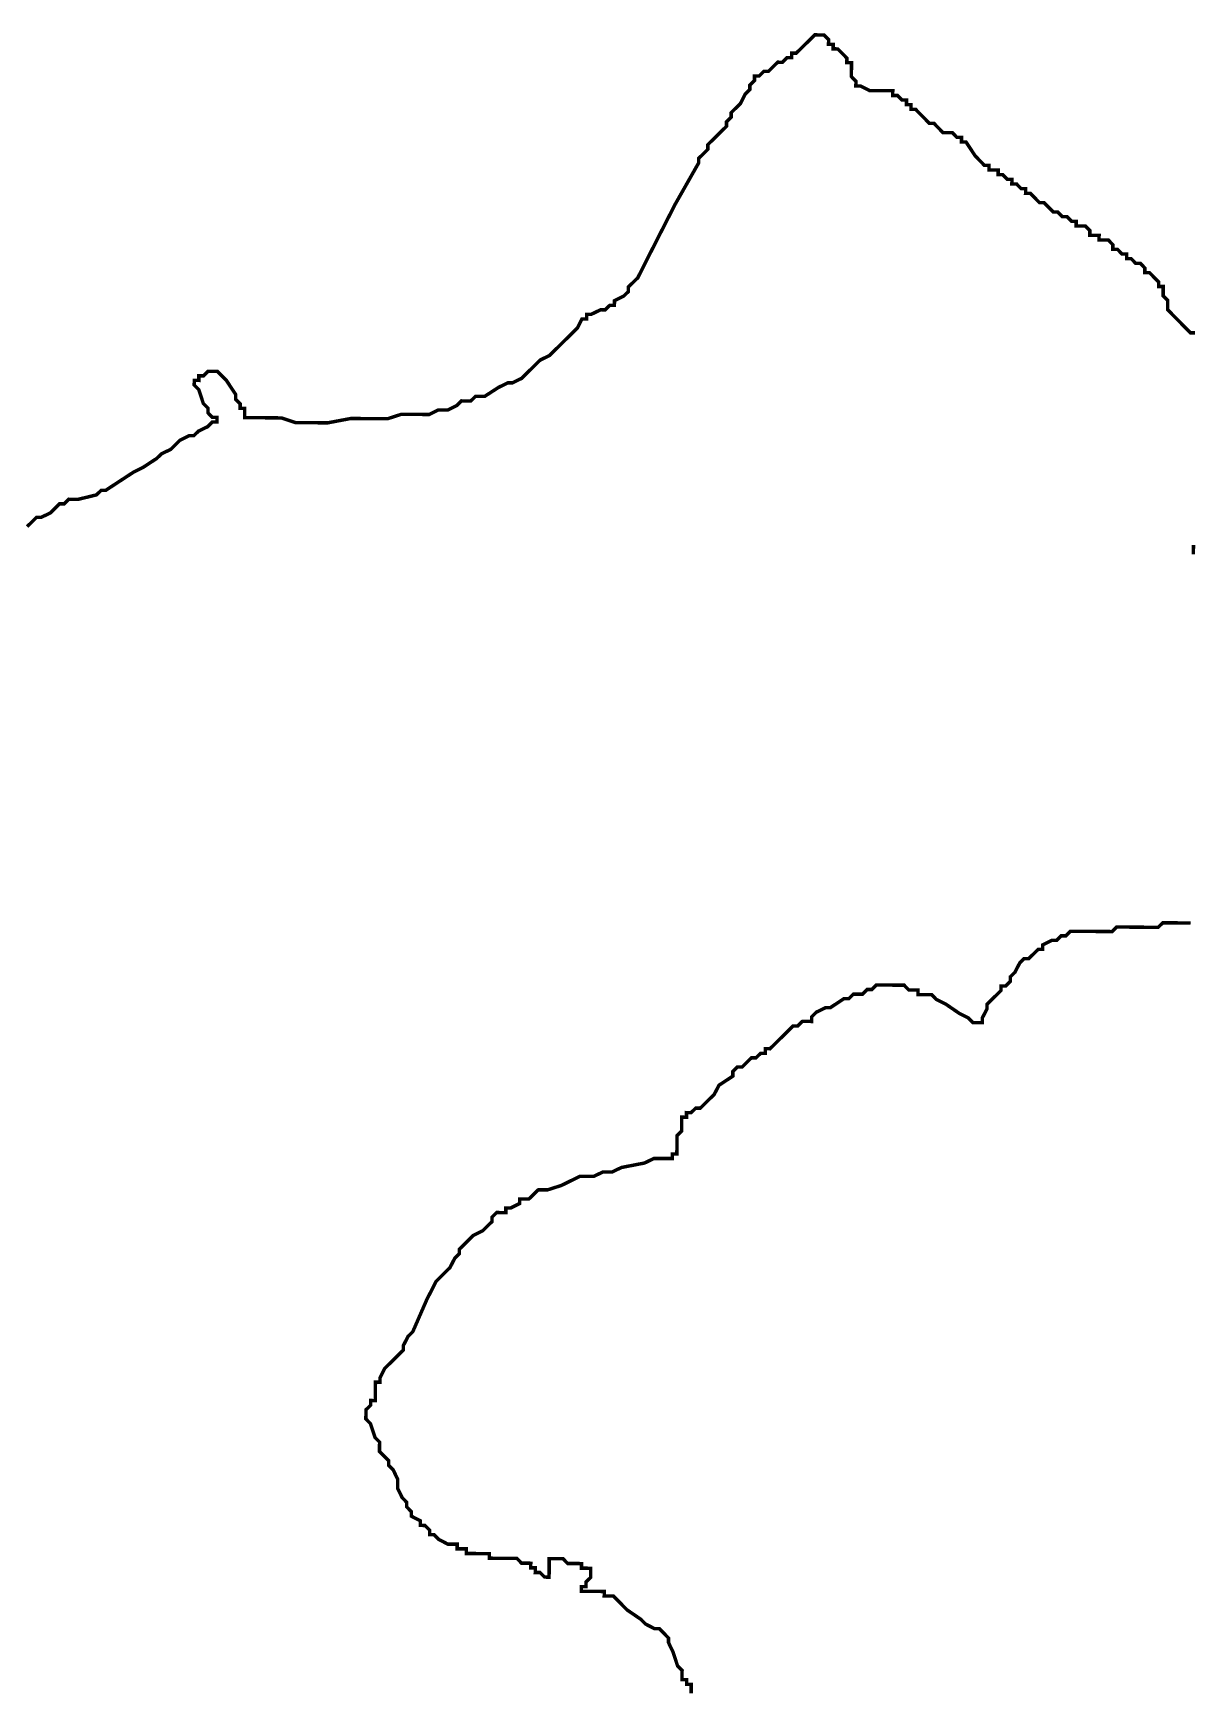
# Model space of a CAD drawing. Header units: metres. Extents: x 290190 to 339802, y 1811045 to 1991312.
# Drawn here: x 325589 to 326606, y 1831977 to 1833426 of the extents above; entities that cross this region are included whole.
import ezdxf

# ---------------------------------------------------------------- set-up
doc = ezdxf.new("R2010")
doc.units = ezdxf.units.M
doc.header["$MEASUREMENT"] = 0
doc.layers.add('HAZARDS LINE', color=1, linetype='Continuous')

msp = doc.modelspace()

# ---------------------------------------------------------------- linework, layer by layer
at = {"layer": 'HAZARDS LINE', "lineweight": 18}
msp.add_lwpolyline([(326604.8, 1833164.2, 3.02, 3.02, 0), (326600.8, 1833164.2, 3.02, 3.02, 0), (326596.8, 1833168.2, 3.02, 3.02, 0), (326588.8, 1833176.4, 3.02, 3.02, 0), (326584.8, 1833180.4, 3.02, 3.02, 0), (326580.8, 1833184.5, 3.02, 3.02, 0), (326580.9, 1833192.6, 3.02, 3.02, 0), (326576.9, 1833196.6, 3.02, 3.02, 0), (326576.9, 1833204.7, 3.02, 3.02, 0), (326572.9, 1833204.7, 3.02, 3.02, 0), (326572.9, 1833208.8, 3.02, 3.02, 0), (326568.9, 1833212.8, 3.02, 3.02, 0), (326564.9, 1833216.9, 3.02, 3.02, 0), (326560.9, 1833216.9, 3.02, 3.02, 0), (326560.9, 1833220.9, 3.02, 3.02, 0), (326556.9, 1833225, 3.02, 3.02, 0), (326552.9, 1833225, 3.02, 3.02, 0), (326548.9, 1833229.1, 3.02, 3.02, 0), (326544.9, 1833229.1, 3.02, 3.02, 0), (326544.9, 1833233.2, 3.02, 3.02, 0), (326540.9, 1833233.2, 3.02, 3.02, 0), (326536.9, 1833237.3, 3.02, 3.02, 0), (326532.9, 1833237.3, 3.02, 3.02, 0), (326532.9, 1833241.3, 3.02, 3.02, 0), (326528.9, 1833245.4, 3.02, 3.02, 0), (326520.8, 1833245.4, 3.02, 3.02, 0), (326520.9, 1833249.5, 3.02, 3.02, 0), (326512.8, 1833249.5, 3.02, 3.02, 0), (326512.8, 1833253.6, 3.02, 3.02, 0), (326508.8, 1833257.6, 3.02, 3.02, 0), (326500.8, 1833257.7, 3.02, 3.02, 0), (326500.8, 1833261.7, 3.02, 3.02, 0), (326496.8, 1833261.8, 3.02, 3.02, 0), (326492.8, 1833265.8, 3.02, 3.02, 0), (326488.7, 1833265.9, 3.02, 3.02, 0), (326484.7, 1833269.9, 3.02, 3.02, 0), (326480.7, 1833270, 3.02, 3.02, 0), (326476.7, 1833274, 3.02, 3.02, 0), (326472.7, 1833278.1, 3.02, 3.02, 0), (326468.7, 1833278.1, 3.02, 3.02, 0), (326464.7, 1833282.2, 3.02, 3.02, 0), (326460.7, 1833286.2, 3.02, 3.02, 0), (326456.6, 1833286.3, 3.02, 3.02, 0), (326456.7, 1833290.3, 3.02, 3.02, 0), (326452.7, 1833290.3, 3.02, 3.02, 0), (326448.7, 1833294.4, 3.02, 3.02, 0), (326444.6, 1833294.4, 3.02, 3.02, 0), (326444.7, 1833298.5, 3.02, 3.02, 0), (326440.6, 1833298.5, 3.02, 3.02, 0), (326436.6, 1833302.6, 3.02, 3.02, 0), (326432.6, 1833302.6, 3.02, 3.02, 0), (326432.6, 1833306.6, 3.02, 3.02, 0), (326424.6, 1833306.7, 3.02, 3.02, 0), (326424.6, 1833310.7, 3.02, 3.02, 0), (326420.6, 1833310.7, 3.02, 3.02, 0), (326416.6, 1833314.8, 3.02, 3.02, 0), (326412.6, 1833318.9, 3.02, 3.02, 0), (326404.6, 1833331, 3.02, 3.02, 0), (326400.6, 1833331.1, 3.02, 3.02, 0), (326400.6, 1833335.1, 3.02, 3.02, 0), (326396.6, 1833335.1, 3.02, 3.02, 0), (326392.6, 1833339.2, 3.02, 3.02, 0), (326384.5, 1833339.2, 3.02, 3.02, 0), (326380.5, 1833343.3, 3.02, 3.02, 0), (326376.5, 1833347.4, 3.02, 3.02, 0), (326372.5, 1833347.4, 3.02, 3.02, 0), (326368.5, 1833351.5, 3.02, 3.02, 0), (326364.5, 1833355.5, 3.02, 3.02, 0), (326360.5, 1833359.6, 3.02, 3.02, 0), (326356.5, 1833359.6, 3.02, 3.02, 0), (326356.5, 1833363.7, 3.02, 3.02, 0), (326352.5, 1833363.7, 3.02, 3.02, 0), (326352.5, 1833367.7, 3.02, 3.02, 0), (326348.5, 1833367.8, 3.02, 3.02, 0), (326344.5, 1833371.8, 3.02, 3.02, 0), (326340.4, 1833371.8, 3.02, 3.02, 0), (326340.5, 1833375.9, 3.02, 3.02, 0), (326320.3, 1833376, 3.02, 3.02, 0), (326312.3, 1833380.1, 3.02, 3.02, 0), (326308.2, 1833380.2, 3.02, 3.02, 0), (326308.3, 1833384.2, 3.02, 3.02, 0), (326304.3, 1833388.3, 3.02, 3.02, 0), (326304.4, 1833400.4, 3.02, 3.02, 0), (326300.3, 1833400.4, 3.02, 3.02, 0), (326300.4, 1833404.4, 3.02, 3.02, 0), (326296.4, 1833408.5, 3.02, 3.02, 0), (326292.4, 1833412.5, 3.02, 3.02, 0), (326288.3, 1833412.6, 3.02, 3.02, 0), (326288.4, 1833416.6, 3.02, 3.02, 0), (326284.3, 1833416.6, 3.02, 3.02, 0), (326284.4, 1833420.7, 3.02, 3.02, 0), (326280.4, 1833424.7, 3.02, 3.02, 0), (326272.3, 1833424.8, 3.02, 3.02, 0), (326268.3, 1833420.8, 3.02, 3.02, 0), (326264.2, 1833416.8, 3.02, 3.02, 0), (326256.1, 1833408.8, 3.02, 3.02, 0), (326252, 1833408.8, 3.02, 3.02, 0), (326252, 1833404.8, 3.02, 3.02, 0), (326248, 1833404.8, 3.02, 3.02, 0), (326243.9, 1833400.8, 3.02, 3.02, 0), (326239.9, 1833400.9, 3.02, 3.02, 0), (326235.8, 1833396.9, 3.02, 3.02, 0), (326231.8, 1833392.9, 3.02, 3.02, 0), (326227.7, 1833392.9, 3.02, 3.02, 0), (326223.7, 1833388.9, 3.02, 3.02, 0), (326219.6, 1833388.9, 3.02, 3.02, 0), (326219.6, 1833384.9, 3.02, 3.02, 0), (326215.5, 1833380.9, 3.02, 3.02, 0), (326215.5, 1833376.9, 3.02, 3.02, 0), (326211.4, 1833372.9, 3.02, 3.02, 0), (326207.3, 1833364.8, 3.02, 3.02, 0), (326203.3, 1833360.8, 3.02, 3.02, 0), (326199.2, 1833356.8, 3.02, 3.02, 0), (326199.2, 1833352.8, 3.02, 3.02, 0), (326195.1, 1833348.8, 3.02, 3.02, 0), (326195.1, 1833344.8, 3.02, 3.02, 0), (326191, 1833340.8, 3.02, 3.02, 0), (326187, 1833336.8, 3.02, 3.02, 0), (326182.9, 1833332.8, 3.02, 3.02, 0), (326178.8, 1833328.8, 3.02, 3.02, 0), (326178.8, 1833324.7, 3.02, 3.02, 0), (326174.8, 1833320.7, 3.02, 3.02, 0), (326170.7, 1833316.7, 3.02, 3.02, 0), (326170.7, 1833312.7, 3.02, 3.02, 0), (326150.2, 1833276.6, 3.02, 3.02, 0), (326133.8, 1833244.5, 3.02, 3.02, 0), (326117.5, 1833212.3, 3.02, 3.02, 0), (326109.3, 1833204.3, 3.02, 3.02, 0), (326109.3, 1833200.3, 3.02, 3.02, 0), (326105.2, 1833196.3, 3.02, 3.02, 0), (326097.2, 1833192.3, 3.02, 3.02, 0), (326097.1, 1833188.3, 3.02, 3.02, 0), (326093.1, 1833188.3, 3.02, 3.02, 0), (326089, 1833184.3, 3.02, 3.02, 0), (326085, 1833184.4, 3.02, 3.02, 0), (326076.9, 1833180.4, 3.02, 3.02, 0), (326072.9, 1833180.4, 3.02, 3.02, 0), (326072.8, 1833176.4, 3.02, 3.02, 0), (326068.8, 1833176.4, 3.02, 3.02, 0), (326064.7, 1833168.4, 3.02, 3.02, 0), (326060.7, 1833164.4, 3.02, 3.02, 0), (326052.5, 1833156.4, 3.02, 3.02, 0), (326048.5, 1833152.4, 3.02, 3.02, 0), (326040.3, 1833144.4, 3.02, 3.02, 0), (326032.2, 1833140.4, 3.02, 3.02, 0), (326016, 1833124.4, 3.02, 3.02, 0), (326007.9, 1833120.5, 3.02, 3.02, 0), (326003.9, 1833120.5, 3.02, 3.02, 0), (325995.8, 1833116.5, 3.02, 3.02, 0), (325983.6, 1833108.6, 3.02, 3.02, 0), (325975.6, 1833108.6, 3.02, 3.02, 0), (325971.5, 1833104.6, 3.02, 3.02, 0), (325963.4, 1833104.7, 3.02, 3.02, 0), (325959.4, 1833100.7, 3.02, 3.02, 0), (325951.3, 1833096.7, 3.02, 3.02, 0), (325943.2, 1833096.8, 3.02, 3.02, 0), (325935.1, 1833092.8, 3.02, 3.02, 0), (325910.9, 1833093, 3.02, 3.02, 0), (325898.8, 1833089.1, 3.02, 3.02, 0), (325866.6, 1833089.3, 3.02, 3.02, 0), (325846.4, 1833085.5, 3.02, 3.02, 0), (325818.2, 1833085.7, 3.02, 3.02, 0), (325806.1, 1833089.8, 3.02, 3.02, 0), (325773.9, 1833090.1, 3.02, 3.02, 0), (325773.9, 1833098.1, 3.02, 3.02, 0), (325769.9, 1833098.2, 3.02, 3.02, 0), (325769.9, 1833102.2, 3.02, 3.02, 0), (325765.9, 1833106.2, 3.02, 3.02, 0), (325766, 1833110.3, 3.02, 3.02, 0), (325758, 1833122.4, 3.02, 3.02, 0), (325754, 1833126.5, 3.02, 3.02, 0), (325750, 1833130.6, 3.02, 3.02, 0), (325741.9, 1833130.6, 3.02, 3.02, 0), (325737.9, 1833126.6, 3.02, 3.02, 0), (325733.8, 1833126.7, 3.02, 3.02, 0), (325733.8, 1833122.6, 3.02, 3.02, 0), (325729.8, 1833122.7, 3.02, 3.02, 0), (325729.7, 1833118.6, 3.02, 3.02, 0), (325733.7, 1833114.6, 3.02, 3.02, 0), (325737.7, 1833102.4, 3.02, 3.02, 0), (325741.7, 1833098.4, 3.02, 3.02, 0), (325741.7, 1833094.3, 3.02, 3.02, 0), (325745.6, 1833090.3, 3.02, 3.02, 0), (325749.7, 1833090.2, 3.02, 3.02, 0), (325749.6, 1833086.2, 3.02, 3.02, 0), (325745.6, 1833086.2, 3.02, 3.02, 0), (325741.6, 1833082.2, 3.02, 3.02, 0), (325733.5, 1833078.3, 3.02, 3.02, 0), (325729.4, 1833074.3, 3.02, 3.02, 0), (325725.4, 1833074.3, 3.02, 3.02, 0), (325717.3, 1833070.3, 3.02, 3.02, 0), (325709.2, 1833062.3, 3.02, 3.02, 0), (325701.1, 1833058.4, 3.02, 3.02, 0), (325697, 1833054.4, 3.02, 3.02, 0), (325684.8, 1833046.4, 3.02, 3.02, 0), (325676.7, 1833042.4, 3.02, 3.02, 0), (325664.6, 1833034.5, 3.02, 3.02, 0), (325652.4, 1833026.5, 3.02, 3.02, 0), (325648.4, 1833026.5, 3.02, 3.02, 0), (325644.3, 1833022.5, 3.02, 3.02, 0), (325628.2, 1833018.6, 3.02, 3.02, 0), (325620.1, 1833018.7, 3.02, 3.02, 0), (325616.1, 1833014.7, 3.02, 3.02, 0), (325612, 1833014.7, 3.02, 3.02, 0), (325603.9, 1833006.7, 3.02, 3.02, 0), (325595.8, 1833002.8, 3.02, 3.02, 0), (325591.8, 1833002.8, 3.02, 3.02, 0), (325583.7, 1832994.8, 3.02, 3.02, 0)], format="xyseb", dxfattribs=at)
at = {"layer": 'HAZARDS LINE', "lineweight": 18, "const_width": 3.02}
for points in [[(326603.4, 1832978.7), (326603.3, 1832970.6)], [(326164.2, 1831974.3), (326164.2, 1831982.3), (326160.2, 1831982.3), (326160.2, 1831986.4), (326156.2, 1831986.4), (326156.3, 1831994.5), (326152.3, 1831998.5), (326148.3, 1832010.7), (326144.4, 1832018.8), (326144.4, 1832022.8), (326140.4, 1832026.9), (326136.4, 1832030.9), (326132.4, 1832030.9), (326124.3, 1832035), (326120.3, 1832039.1), (326108.3, 1832047.3), (326104.3, 1832051.3), (326100.3, 1832055.4), (326096.3, 1832059.5), (326088.2, 1832059.5), (326088.3, 1832063.5), (326068.1, 1832063.7), (326068.1, 1832067.7), (326072.2, 1832067.7), (326072.2, 1832071.7), (326076.3, 1832075.7), (326076.3, 1832083.8), (326068.3, 1832083.9), (326068.3, 1832087.9), (326056.2, 1832088), (326052.2, 1832092.1), (326040.1, 1832092.1), (326040, 1832076), (326036, 1832076.1), (326032, 1832080.1), (326027.9, 1832080.1), (326028, 1832084.2), (326023.9, 1832084.2), (326024, 1832088.2), (326015.9, 1832088.3), (326011.9, 1832092.4), (325987.7, 1832092.6), (325987.8, 1832096.6), (325967.6, 1832096.7), (325967.6, 1832100.8), (325959.6, 1832100.8), (325959.6, 1832104.9), (325951.5, 1832104.9), (325943.5, 1832109), (325939.5, 1832113.1), (325935.5, 1832113.1), (325935.5, 1832117.2), (325931.5, 1832121.2), (325927.5, 1832121.3), (325927.5, 1832125.3), (325919.5, 1832129.4), (325919.5, 1832133.4), (325915.5, 1832137.5), (325915.5, 1832141.5), (325911.5, 1832145.6), (325907.6, 1832153.7), (325907.6, 1832161.7), (325903.7, 1832169.8), (325899.7, 1832173.9), (325899.7, 1832177.9), (325891.7, 1832186), (325891.8, 1832194.1), (325887.8, 1832198.2), (325883.8, 1832210.3), (325879.8, 1832214.4), (325879.9, 1832222.4), (325884, 1832226.4), (325884, 1832230.5), (325888, 1832230.4), (325888.2, 1832246.5), (325892.2, 1832246.5), (325892.2, 1832250.5), (325896.3, 1832258.6), (325900.4, 1832262.6), (325908.5, 1832270.6), (325912.6, 1832274.6), (325912.6, 1832278.6), (325916.7, 1832286.6), (325920.8, 1832290.6), (325933.1, 1832318.8), (325941.3, 1832334.8), (325945.3, 1832338.8), (325953.4, 1832346.8), (325957.5, 1832354.9), (325961.6, 1832358.9), (325961.6, 1832362.9), (325965.7, 1832366.9), (325973.8, 1832374.9), (325981.9, 1832378.9), (325990, 1832386.9), (325990.1, 1832390.9), (325994.1, 1832394.9), (326002.2, 1832394.8), (326002.2, 1832398.9), (326006.3, 1832398.8), (326014.3, 1832402.8), (326014.4, 1832406.8), (326022.4, 1832406.8), (326026.5, 1832410.8), (326030.6, 1832414.8), (326038.6, 1832414.7), (326050.8, 1832418.6), (326066.9, 1832426.6), (326079, 1832426.5), (326087.1, 1832430.4), (326095.2, 1832430.4), (326103.3, 1832434.3), (326123.5, 1832438.2), (326131.6, 1832442.2), (326147.7, 1832442.1), (326147.7, 1832446.1), (326151.7, 1832446.1), (326151.9, 1832462.2), (326155.9, 1832466.2), (326156, 1832478.3), (326160.1, 1832478.2), (326160.1, 1832482.3), (326164.1, 1832482.2), (326168.2, 1832486.2), (326172.2, 1832486.2), (326176.3, 1832490.2), (326180.3, 1832494.2), (326184.4, 1832498.2), (326188.5, 1832506.2), (326200.7, 1832514.2), (326200.7, 1832518.2), (326204.7, 1832522.2), (326208.8, 1832522.2), (326216.9, 1832530.2), (326220.9, 1832530.2), (326225, 1832534.2), (326229, 1832534.1), (326229.1, 1832538.2), (326233.1, 1832538.1), (326237.2, 1832542.1), (326241.2, 1832546.1), (326245.3, 1832550.1), (326249.3, 1832554.1), (326253.4, 1832558.1), (326257.4, 1832558.1), (326261.5, 1832562.1), (326269.6, 1832562), (326269.6, 1832566.1), (326273.6, 1832570.1), (326281.7, 1832574), (326285.8, 1832574), (326297.9, 1832582), (326302, 1832581.9), (326306, 1832585.9), (326314.1, 1832585.9), (326318.1, 1832589.9), (326322.2, 1832589.9), (326326.2, 1832593.9), (326350.4, 1832593.7), (326354.4, 1832589.6), (326362.5, 1832589.5), (326362.5, 1832585.5), (326374.5, 1832585.4), (326378.5, 1832581.3), (326386.6, 1832577.3), (326398.6, 1832569.1), (326406.6, 1832565), (326410.6, 1832560.9), (326418.7, 1832560.9), (326418.7, 1832564.9), (326422.8, 1832572.9), (326422.9, 1832577), (326431, 1832585), (326435, 1832589), (326435.1, 1832593), (326439.1, 1832593), (326443.2, 1832597), (326443.2, 1832601), (326447.3, 1832605), (326451.4, 1832613), (326455.4, 1832617), (326459.4, 1832617), (326463.5, 1832621), (326467.6, 1832625), (326471.6, 1832625), (326471.6, 1832629), (326479.7, 1832633), (326483.8, 1832632.9), (326487.8, 1832636.9), (326491.8, 1832636.9), (326495.9, 1832640.9), (326532.2, 1832640.6), (326536.3, 1832644.6), (326572.5, 1832644.3), (326576.6, 1832648.3), (326600.8, 1832648.1)]]:
    msp.add_lwpolyline(points, dxfattribs=at)

doc.saveas('drawing.dxf')
